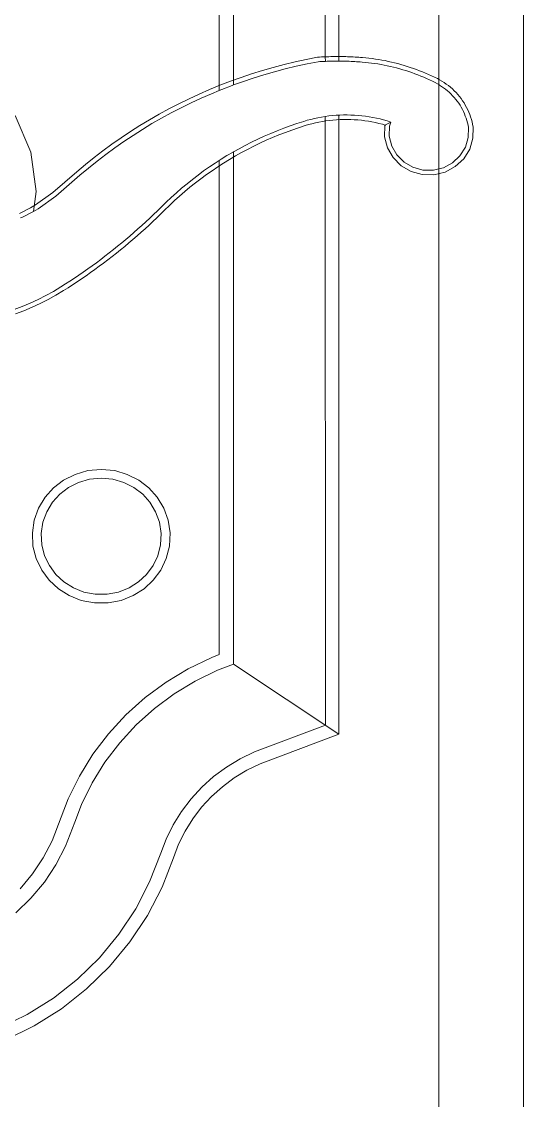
# Model space of a CAD drawing. Header units: inches. Extents: x -10117506 to -5032697, y -6529230 to -3254494.
# Drawn here: x -5047125.06 to -5047123.565, y -3261815.735 to -3261812.521 of the extents above; entities that cross this region are included whole.
import ezdxf

# ---------------------------------------------------------------- set-up
doc = ezdxf.new("R2010")
doc.units = ezdxf.units.IN
doc.header["$LTSCALE"] = 2
doc.header["$MEASUREMENT"] = 0
doc.layers.add('window', color=4, linetype='CONTINUOUS', lineweight=13)

msp = doc.modelspace()

# ---------------------------------------------------------------- linework, layer by layer
at = {"layer": 'window'}
for p, q in [((-5047123.8172, -3261772.8944), (-5047123.8172, -3261845.5326)), ((-5047123.5652, -3261845.2806), (-5047123.5652, -3261773.1389)), ((-5047124.1558, -3261812.6261), (-5047124.1553, -3261806.4499)), ((-5047124.1149, -3261812.6388), (-5047124.1149, -3261806.423)), ((-5047124.4287, -3261812.7098), (-5047124.4287, -3261806.6317)), ((-5047124.4717, -3261806.6603), (-5047124.4717, -3261812.7264)), ((-5047124.3106, -3261812.6575), (-5047124.2781, -3261812.6489)), ((-5047124.2781, -3261812.6489), (-5047124.2455, -3261812.6411)), ((-5047124.2746, -3261812.662), (-5047124.2423, -3261812.6542)), ((-5047124.2455, -3261812.6411), (-5047124.2126, -3261812.6339)), ((-5047124.2423, -3261812.6542), (-5047124.2097, -3261812.6471)), ((-5047124.2126, -3261812.6339), (-5047124.1789, -3261812.6273)), ((-5047124.2097, -3261812.6471), (-5047124.1771, -3261812.6407)), ((-5047124.1789, -3261812.6273), (-5047124.1725, -3261812.6269)), ((-5047124.1771, -3261812.6407), (-5047124.1716, -3261812.6404)), ((-5047124.1725, -3261812.6269), (-5047124.1669, -3261812.6266)), ((-5047124.1716, -3261812.6404), (-5047124.1662, -3261812.6401)), ((-5047124.1669, -3261812.6266), (-5047124.1614, -3261812.6263)), ((-5047124.1662, -3261812.6401), (-5047124.1607, -3261812.6398)), ((-5047124.1614, -3261812.6263), (-5047124.1558, -3261812.6261)), ((-5047124.1607, -3261812.6398), (-5047124.1552, -3261812.6396)), ((-5047124.1558, -3261812.6261), (-5047124.1503, -3261812.6259)), ((-5047124.1552, -3261812.6396), (-5047124.1558, -3261812.6261)), ((-5047124.1552, -3261812.6396), (-5047124.1498, -3261812.6394)), ((-5047124.1503, -3261812.6259), (-5047124.1447, -3261812.6257)), ((-5047124.1498, -3261812.6394), (-5047124.1443, -3261812.6392)), ((-5047124.1447, -3261812.6257), (-5047124.1392, -3261812.6256)), ((-5047124.1443, -3261812.6392), (-5047124.1389, -3261812.6391)), ((-5047124.1392, -3261812.6256), (-5047124.1336, -3261812.6255)), ((-5047124.1389, -3261812.6391), (-5047124.1334, -3261812.639)), ((-5047124.1336, -3261812.6255), (-5047124.1281, -3261812.6254)), ((-5047124.1334, -3261812.639), (-5047124.1279, -3261812.6389)), ((-5047124.1281, -3261812.6254), (-5047124.1225, -3261812.6253)), ((-5047124.1279, -3261812.6389), (-5047124.1225, -3261812.6388)), ((-5047124.1225, -3261812.6253), (-5047124.117, -3261812.6253)), ((-5047124.1225, -3261812.6388), (-5047124.117, -3261812.6388)), ((-5047124.117, -3261812.6253), (-5047124.1114, -3261812.6254)), ((-5047124.117, -3261812.6388), (-5047124.1149, -3261812.6388)), ((-5047124.1149, -3261812.6388), (-5047124.1115, -3261812.6389)), ((-5047124.1115, -3261812.6389), (-5047124.1061, -3261812.6389)), ((-5047124.1114, -3261812.6254), (-5047124.1059, -3261812.6254)), ((-5047124.1061, -3261812.6389), (-5047124.1006, -3261812.639)), ((-5047124.1059, -3261812.6254), (-5047124.1003, -3261812.6255)), ((-5047124.1006, -3261812.639), (-5047124.0952, -3261812.6391)), ((-5047124.1003, -3261812.6255), (-5047124.0948, -3261812.6256)), ((-5047124.0952, -3261812.6391), (-5047124.0897, -3261812.6393)), ((-5047124.0948, -3261812.6256), (-5047124.0892, -3261812.6258)), ((-5047124.0897, -3261812.6393), (-5047124.0842, -3261812.6395)), ((-5047124.0892, -3261812.6258), (-5047124.0837, -3261812.626)), ((-5047124.0842, -3261812.6395), (-5047124.0788, -3261812.6397)), ((-5047124.0837, -3261812.626), (-5047124.0781, -3261812.6262)), ((-5047124.0788, -3261812.6397), (-5047124.0733, -3261812.64)), ((-5047124.0781, -3261812.6262), (-5047124.0726, -3261812.6265)), ((-5047124.0733, -3261812.64), (-5047124.0679, -3261812.6403)), ((-5047124.0726, -3261812.6265), (-5047124.067, -3261812.6268)), ((-5047124.0679, -3261812.6403), (-5047124.0624, -3261812.6406)), ((-5047124.067, -3261812.6268), (-5047124.0615, -3261812.6271)), ((-5047124.0624, -3261812.6406), (-5047124.057, -3261812.6409)), ((-5047124.0615, -3261812.6271), (-5047124.056, -3261812.6275)), ((-5047124.057, -3261812.6409), (-5047124.0515, -3261812.6413)), ((-5047124.056, -3261812.6275), (-5047124.0504, -3261812.6279)), ((-5047124.0515, -3261812.6413), (-5047124.0461, -3261812.6418)), ((-5047124.0504, -3261812.6279), (-5047124.0449, -3261812.6283)), ((-5047124.0461, -3261812.6418), (-5047124.0366, -3261812.6426)), ((-5047124.0449, -3261812.6283), (-5047124.0352, -3261812.6292)), ((-5047124.0366, -3261812.6426), (-5047124.0271, -3261812.6436)), ((-5047124.0352, -3261812.6292), (-5047124.0255, -3261812.6302)), ((-5047124.0271, -3261812.6436), (-5047124.0177, -3261812.6447)), ((-5047124.0255, -3261812.6302), (-5047124.0158, -3261812.6314)), ((-5047124.0177, -3261812.6447), (-5047124.0082, -3261812.646)), ((-5047124.0158, -3261812.6314), (-5047124.0062, -3261812.6327)), ((-5047124.0082, -3261812.646), (-5047123.9988, -3261812.6475)), ((-5047124.0062, -3261812.6327), (-5047123.9965, -3261812.6342)), ((-5047123.9988, -3261812.6475), (-5047123.9895, -3261812.6491)), ((-5047123.9965, -3261812.6342), (-5047123.9869, -3261812.6358)), ((-5047123.9895, -3261812.6491), (-5047123.9801, -3261812.6509)), ((-5047123.9869, -3261812.6358), (-5047123.9774, -3261812.6376)), ((-5047123.9801, -3261812.6509), (-5047123.9708, -3261812.6528)), ((-5047123.9774, -3261812.6376), (-5047123.9678, -3261812.6396)), ((-5047123.9708, -3261812.6528), (-5047123.9615, -3261812.6548)), ((-5047123.9678, -3261812.6396), (-5047123.9583, -3261812.6417)), ((-5047123.9615, -3261812.6548), (-5047123.9523, -3261812.657)), ((-5047123.9583, -3261812.6417), (-5047123.9489, -3261812.6439)), ((-5047123.9489, -3261812.6439), (-5047123.9394, -3261812.6463)), ((-5047123.9394, -3261812.6463), (-5047123.93, -3261812.6489)), ((-5047123.93, -3261812.6489), (-5047123.9207, -3261812.6516)), ((-5047123.9207, -3261812.6516), (-5047123.9114, -3261812.6545)), ((-5047123.9114, -3261812.6545), (-5047123.9022, -3261812.6575)), ((-5047124.4382, -3261812.6988), (-5047124.4066, -3261812.6875)), ((-5047124.4066, -3261812.6875), (-5047124.3749, -3261812.6768)), ((-5047124.3749, -3261812.6768), (-5047124.3428, -3261812.6668)), ((-5047124.3705, -3261812.6896), (-5047124.3387, -3261812.6797)), ((-5047124.3428, -3261812.6668), (-5047124.3106, -3261812.6575)), ((-5047124.3387, -3261812.6797), (-5047124.3068, -3261812.6705)), ((-5047124.3068, -3261812.6705), (-5047124.2746, -3261812.662)), ((-5047123.9523, -3261812.657), (-5047123.9431, -3261812.6594)), ((-5047123.9431, -3261812.6594), (-5047123.9339, -3261812.6619)), ((-5047123.9339, -3261812.6619), (-5047123.9248, -3261812.6645)), ((-5047123.9248, -3261812.6645), (-5047123.9157, -3261812.6673)), ((-5047123.9157, -3261812.6673), (-5047123.9067, -3261812.6702)), ((-5047123.9067, -3261812.6702), (-5047123.8977, -3261812.6733)), ((-5047123.9022, -3261812.6575), (-5047123.893, -3261812.6607)), ((-5047123.8977, -3261812.6733), (-5047123.8888, -3261812.6766)), ((-5047123.893, -3261812.6607), (-5047123.8838, -3261812.664)), ((-5047123.8888, -3261812.6766), (-5047123.88, -3261812.6799)), ((-5047123.8838, -3261812.664), (-5047123.8748, -3261812.6674)), ((-5047123.88, -3261812.6799), (-5047123.8711, -3261812.6834)), ((-5047123.8748, -3261812.6674), (-5047123.8657, -3261812.671)), ((-5047123.8711, -3261812.6834), (-5047123.8624, -3261812.6871)), ((-5047123.8657, -3261812.671), (-5047123.8568, -3261812.6748)), ((-5047123.8624, -3261812.6871), (-5047123.8537, -3261812.6909)), ((-5047123.8568, -3261812.6748), (-5047123.8479, -3261812.6786)), ((-5047123.8479, -3261812.6786), (-5047123.8391, -3261812.6827)), ((-5047123.8391, -3261812.6827), (-5047123.8303, -3261812.6868)), ((-5047123.8303, -3261812.6868), (-5047123.8216, -3261812.6912)), ((-5047124.5004, -3261812.7236), (-5047124.4695, -3261812.7109)), ((-5047124.4695, -3261812.7109), (-5047124.4382, -3261812.6988)), ((-5047124.4642, -3261812.7234), (-5047124.4332, -3261812.7114)), ((-5047124.4332, -3261812.7114), (-5047124.4287, -3261812.7098)), ((-5047124.4287, -3261812.7098), (-5047124.402, -3261812.7002)), ((-5047124.402, -3261812.7002), (-5047124.3705, -3261812.6896)), ((-5047123.8537, -3261812.6909), (-5047123.8451, -3261812.6948)), ((-5047123.8451, -3261812.6948), (-5047123.8366, -3261812.6989)), ((-5047123.8366, -3261812.6989), (-5047123.8281, -3261812.7031)), ((-5047123.8281, -3261812.7031), (-5047123.8217, -3261812.7065)), ((-5047123.8217, -3261812.7065), (-5047123.8172, -3261812.7091)), ((-5047123.8216, -3261812.6912), (-5047123.8148, -3261812.6948)), ((-5047123.8172, -3261812.7091), (-5047123.8154, -3261812.7102)), ((-5047123.8154, -3261812.7102), (-5047123.8092, -3261812.7141)), ((-5047123.8148, -3261812.6948), (-5047123.808, -3261812.6987)), ((-5047123.8092, -3261812.7141), (-5047123.8033, -3261812.7182)), ((-5047123.808, -3261812.6987), (-5047123.8014, -3261812.7029)), ((-5047123.8033, -3261812.7182), (-5047123.7974, -3261812.7225)), ((-5047123.8014, -3261812.7029), (-5047123.795, -3261812.7074)), ((-5047123.795, -3261812.7074), (-5047123.7887, -3261812.712)), ((-5047123.7887, -3261812.712), (-5047123.7827, -3261812.7169)), ((-5047123.7827, -3261812.7169), (-5047123.7768, -3261812.722)), ((-5047124.5915, -3261812.7658), (-5047124.5615, -3261812.7511)), ((-5047124.5615, -3261812.7511), (-5047124.5311, -3261812.737)), ((-5047124.5553, -3261812.7632), (-5047124.5253, -3261812.7492)), ((-5047124.5311, -3261812.737), (-5047124.5004, -3261812.7236)), ((-5047124.5253, -3261812.7492), (-5047124.4949, -3261812.736)), ((-5047124.4949, -3261812.736), (-5047124.4717, -3261812.7264)), ((-5047124.4717, -3261812.7264), (-5047124.4642, -3261812.7234)), ((-5047123.7974, -3261812.7225), (-5047123.7918, -3261812.7271)), ((-5047123.7918, -3261812.7271), (-5047123.7864, -3261812.7319)), ((-5047123.7864, -3261812.7319), (-5047123.7811, -3261812.7368)), ((-5047123.7811, -3261812.7368), (-5047123.7761, -3261812.742)), ((-5047123.7768, -3261812.722), (-5047123.7712, -3261812.7274)), ((-5047123.7761, -3261812.742), (-5047123.7712, -3261812.7474)), ((-5047123.7712, -3261812.7274), (-5047123.7658, -3261812.7329)), ((-5047123.7712, -3261812.7474), (-5047123.7666, -3261812.7529)), ((-5047123.7666, -3261812.7529), (-5047123.7622, -3261812.7586)), ((-5047123.7658, -3261812.7329), (-5047123.7606, -3261812.7387)), ((-5047123.7606, -3261812.7387), (-5047123.7556, -3261812.7446)), ((-5047123.7556, -3261812.7446), (-5047123.7509, -3261812.7507)), ((-5047123.7509, -3261812.7507), (-5047123.7464, -3261812.757)), ((-5047124.6505, -3261812.7972), (-5047124.6212, -3261812.7811)), ((-5047124.6212, -3261812.7811), (-5047124.5915, -3261812.7658)), ((-5047124.6145, -3261812.793), (-5047124.5851, -3261812.7777)), ((-5047124.5851, -3261812.7777), (-5047124.5553, -3261812.7632)), ((-5047123.7622, -3261812.7586), (-5047123.758, -3261812.7644)), ((-5047123.758, -3261812.7644), (-5047123.7541, -3261812.7705)), ((-5047123.7541, -3261812.7705), (-5047123.7504, -3261812.7766)), ((-5047123.7504, -3261812.7766), (-5047123.747, -3261812.7829)), ((-5047123.747, -3261812.7829), (-5047123.7438, -3261812.7893)), ((-5047123.7464, -3261812.757), (-5047123.7422, -3261812.7635)), ((-5047123.7422, -3261812.7635), (-5047123.7383, -3261812.7701)), ((-5047123.7383, -3261812.7701), (-5047123.7346, -3261812.7768)), ((-5047123.7346, -3261812.7768), (-5047123.7312, -3261812.7837)), ((-5047123.7312, -3261812.7837), (-5047123.728, -3261812.7907)), ((-5047125.0795, -3261812.8014), (-5047125.033, -3261812.9104)), ((-5047124.708, -3261812.8311), (-5047124.6794, -3261812.8138)), ((-5047124.6794, -3261812.8138), (-5047124.6505, -3261812.7972)), ((-5047124.6722, -3261812.8253), (-5047124.6435, -3261812.8088)), ((-5047124.6435, -3261812.8088), (-5047124.6145, -3261812.793)), ((-5047124.2094, -3261812.8153), (-5047124.2199, -3261812.8184)), ((-5047124.1988, -3261812.8124), (-5047124.2094, -3261812.8153)), ((-5047124.1881, -3261812.8099), (-5047124.1988, -3261812.8124)), ((-5047124.1774, -3261812.8076), (-5047124.1881, -3261812.8099)), ((-5047124.1666, -3261812.8056), (-5047124.1774, -3261812.8076)), ((-5047124.1558, -3261812.8038), (-5047124.1666, -3261812.8056)), ((-5047124.1537, -3261812.8172), (-5047124.1642, -3261812.8188)), ((-5047124.1449, -3261812.8024), (-5047124.1558, -3261812.8038)), ((-5047124.1553, -3261814.6177), (-5047124.1558, -3261812.8038)), ((-5047124.1432, -3261812.8157), (-5047124.1537, -3261812.8172)), ((-5047124.134, -3261812.8012), (-5047124.1449, -3261812.8024)), ((-5047124.1326, -3261812.8146), (-5047124.1432, -3261812.8157)), ((-5047124.1231, -3261812.8003), (-5047124.134, -3261812.8012)), ((-5047124.1221, -3261812.8137), (-5047124.1326, -3261812.8146)), ((-5047124.1149, -3261812.7998), (-5047124.1231, -3261812.8003)), ((-5047124.1115, -3261812.8131), (-5047124.1221, -3261812.8137)), ((-5047124.1121, -3261812.7997), (-5047124.1149, -3261812.7998)), ((-5047124.1149, -3261814.6446), (-5047124.1149, -3261812.7998)), ((-5047124.1011, -3261812.7993), (-5047124.1121, -3261812.7997)), ((-5047124.1009, -3261812.8128), (-5047124.1115, -3261812.8131)), ((-5047124.0901, -3261812.7993), (-5047124.1011, -3261812.7993)), ((-5047124.0902, -3261812.8128), (-5047124.1009, -3261812.8128)), ((-5047124.0796, -3261812.813), (-5047124.0902, -3261812.8128)), ((-5047124.0791, -3261812.7995), (-5047124.0901, -3261812.7993)), ((-5047124.069, -3261812.8135), (-5047124.0796, -3261812.813)), ((-5047124.0682, -3261812.8), (-5047124.0791, -3261812.7995)), ((-5047124.0584, -3261812.8142), (-5047124.069, -3261812.8135)), ((-5047124.0572, -3261812.8008), (-5047124.0682, -3261812.8)), ((-5047124.0479, -3261812.8153), (-5047124.0584, -3261812.8142)), ((-5047124.0463, -3261812.8019), (-5047124.0572, -3261812.8008)), ((-5047124.0373, -3261812.8166), (-5047124.0479, -3261812.8153)), ((-5047124.0354, -3261812.8032), (-5047124.0463, -3261812.8019)), ((-5047124.0268, -3261812.8182), (-5047124.0373, -3261812.8166)), ((-5047124.0245, -3261812.8048), (-5047124.0354, -3261812.8032)), ((-5047124.0137, -3261812.8068), (-5047124.0245, -3261812.8048)), ((-5047124.003, -3261812.8089), (-5047124.0137, -3261812.8068)), ((-5047123.9923, -3261812.8114), (-5047124.003, -3261812.8089)), ((-5047123.9817, -3261812.8141), (-5047123.9923, -3261812.8114)), ((-5047123.9711, -3261812.8171), (-5047123.9817, -3261812.8141)), ((-5047123.9607, -3261812.8204), (-5047123.9711, -3261812.8171)), ((-5047123.7438, -3261812.7893), (-5047123.7409, -3261812.7958)), ((-5047123.7409, -3261812.7958), (-5047123.7383, -3261812.8025)), ((-5047123.7383, -3261812.8025), (-5047123.7359, -3261812.8092)), ((-5047123.7359, -3261812.8092), (-5047123.7337, -3261812.816)), ((-5047123.7337, -3261812.816), (-5047123.7319, -3261812.8229)), ((-5047123.728, -3261812.7907), (-5047123.7252, -3261812.7978)), ((-5047123.7252, -3261812.7978), (-5047123.7226, -3261812.8051)), ((-5047123.7226, -3261812.8051), (-5047123.7203, -3261812.8124)), ((-5047123.7203, -3261812.8124), (-5047123.7184, -3261812.8198)), ((-5047124.7638, -3261812.8675), (-5047124.7361, -3261812.849)), ((-5047124.7361, -3261812.849), (-5047124.708, -3261812.8311)), ((-5047124.7284, -3261812.8602), (-5047124.7005, -3261812.8424)), ((-5047124.7005, -3261812.8424), (-5047124.6722, -3261812.8253)), ((-5047124.2989, -3261812.8463), (-5047124.3182, -3261812.8543)), ((-5047124.2793, -3261812.8388), (-5047124.2989, -3261812.8463)), ((-5047124.2597, -3261812.8316), (-5047124.2793, -3261812.8388)), ((-5047124.2549, -3261812.8442), (-5047124.2743, -3261812.8513)), ((-5047124.2399, -3261812.8248), (-5047124.2597, -3261812.8316)), ((-5047124.2354, -3261812.8375), (-5047124.2549, -3261812.8442)), ((-5047124.2199, -3261812.8184), (-5047124.2399, -3261812.8248)), ((-5047124.2157, -3261812.8312), (-5047124.2354, -3261812.8375)), ((-5047124.2055, -3261812.8282), (-5047124.2157, -3261812.8312)), ((-5047124.1953, -3261812.8255), (-5047124.2055, -3261812.8282)), ((-5047124.185, -3261812.823), (-5047124.1953, -3261812.8255)), ((-5047124.1746, -3261812.8208), (-5047124.185, -3261812.823)), ((-5047124.1642, -3261812.8188), (-5047124.1746, -3261812.8208)), ((-5047124.0164, -3261812.82), (-5047124.0268, -3261812.8182)), ((-5047124.006, -3261812.8221), (-5047124.0164, -3261812.82)), ((-5047123.9957, -3261812.8245), (-5047124.006, -3261812.8221)), ((-5047123.9854, -3261812.8271), (-5047123.9957, -3261812.8245)), ((-5047123.9778, -3261812.8293), (-5047123.9854, -3261812.8271)), ((-5047123.9788, -3261812.8643), (-5047123.9782, -3261812.8307)), ((-5047123.9782, -3261812.8307), (-5047123.9778, -3261812.8293)), ((-5047123.9752, -3261812.83), (-5047123.9778, -3261812.8293)), ((-5047123.9607, -3261812.8204), (-5047123.9759, -3261812.8283)), ((-5047123.9649, -3261812.8627), (-5047123.9643, -3261812.8327)), ((-5047123.9643, -3261812.8327), (-5047123.9607, -3261812.8204)), ((-5047123.7319, -3261812.8229), (-5047123.7303, -3261812.8299)), ((-5047123.7303, -3261812.8299), (-5047123.7291, -3261812.8369)), ((-5047123.7291, -3261812.8369), (-5047123.7296, -3261812.8669)), ((-5047123.7184, -3261812.8198), (-5047123.7167, -3261812.8272)), ((-5047123.7167, -3261812.8272), (-5047123.7151, -3261812.8358)), ((-5047123.7151, -3261812.8358), (-5047123.7157, -3261812.8689)), ((-5047124.7911, -3261812.8865), (-5047124.7638, -3261812.8675)), ((-5047124.7828, -3261812.8974), (-5047124.7558, -3261812.8785)), ((-5047124.7558, -3261812.8785), (-5047124.7284, -3261812.8602)), ((-5047124.3752, -3261812.8805), (-5047124.3938, -3261812.89)), ((-5047124.3564, -3261812.8714), (-5047124.3752, -3261812.8805)), ((-5047124.3374, -3261812.8627), (-5047124.3564, -3261812.8714)), ((-5047124.3316, -3261812.8749), (-5047124.3503, -3261812.8835)), ((-5047124.3182, -3261812.8543), (-5047124.3374, -3261812.8627)), ((-5047124.3126, -3261812.8667), (-5047124.3316, -3261812.8749)), ((-5047124.2936, -3261812.8588), (-5047124.3126, -3261812.8667)), ((-5047124.2743, -3261812.8513), (-5047124.2936, -3261812.8588)), ((-5047123.9705, -3261812.8969), (-5047123.9788, -3261812.8643)), ((-5047123.9574, -3261812.8919), (-5047123.9649, -3261812.8627)), ((-5047123.7296, -3261812.8669), (-5047123.7382, -3261812.8958)), ((-5047123.7157, -3261812.8689), (-5047123.7253, -3261812.9012)), ((-5047125.033, -3261812.9104), (-5047125.0172, -3261813.0273)), ((-5047124.8443, -3261812.9265), (-5047124.8179, -3261812.9062)), ((-5047124.8179, -3261812.9062), (-5047124.7911, -3261812.8865)), ((-5047124.8094, -3261812.9169), (-5047124.7828, -3261812.8974)), ((-5047124.4304, -3261812.91), (-5047124.4484, -3261812.9206)), ((-5047124.4287, -3261812.909), (-5047124.4304, -3261812.91)), ((-5047124.4122, -3261812.8998), (-5047124.4287, -3261812.909)), ((-5047124.4287, -3261814.4359), (-5047124.4287, -3261812.909)), ((-5047124.4054, -3261812.9116), (-5047124.4233, -3261812.9216)), ((-5047124.3938, -3261812.89), (-5047124.4122, -3261812.8998)), ((-5047124.3872, -3261812.9018), (-5047124.4054, -3261812.9116)), ((-5047124.3689, -3261812.8925), (-5047124.3872, -3261812.9018)), ((-5047124.3503, -3261812.8835), (-5047124.3689, -3261812.8925)), ((-5047123.9537, -3261812.9263), (-5047123.9705, -3261812.8969)), ((-5047123.9424, -3261812.9182), (-5047123.9574, -3261812.8919)), ((-5047123.7382, -3261812.8958), (-5047123.7542, -3261812.9215)), ((-5047123.7253, -3261812.9012), (-5047123.7432, -3261812.93)), ((-5047124.8702, -3261812.9473), (-5047124.8443, -3261812.9265)), ((-5047124.8612, -3261812.9576), (-5047124.8356, -3261812.937)), ((-5047124.8356, -3261812.937), (-5047124.8094, -3261812.9169)), ((-5047124.4837, -3261812.9428), (-5047124.5009, -3261812.9544)), ((-5047124.4717, -3261812.9351), (-5047124.4837, -3261812.9428)), ((-5047124.4586, -3261812.9428), (-5047124.4759, -3261812.9539)), ((-5047124.4661, -3261812.9315), (-5047124.4717, -3261812.9351)), ((-5047124.4717, -3261812.9351), (-5047124.4717, -3261814.4073)), ((-5047124.4484, -3261812.9206), (-5047124.4661, -3261812.9315)), ((-5047124.4411, -3261812.932), (-5047124.4586, -3261812.9428)), ((-5047124.4233, -3261812.9216), (-5047124.4411, -3261812.932)), ((-5047123.9297, -3261812.9505), (-5047123.9537, -3261812.9263)), ((-5047123.9209, -3261812.9398), (-5047123.9424, -3261812.9182)), ((-5047123.8944, -3261812.9553), (-5047123.9209, -3261812.9398)), ((-5047123.7765, -3261812.9424), (-5047123.8036, -3261812.9569)), ((-5047123.7542, -3261812.9215), (-5047123.7765, -3261812.9424)), ((-5047123.7432, -3261812.93), (-5047123.7681, -3261812.9533)), ((-5047124.9673, -3261813.0304), (-5047124.8956, -3261812.9687)), ((-5047124.8956, -3261812.9687), (-5047124.8702, -3261812.9473)), ((-5047124.8864, -3261812.9788), (-5047124.8612, -3261812.9576)), ((-5047124.518, -3261812.9663), (-5047124.5347, -3261812.9786)), ((-5047124.5097, -3261812.9772), (-5047124.5262, -3261812.9893)), ((-5047124.5009, -3261812.9544), (-5047124.518, -3261812.9663)), ((-5047124.4929, -3261812.9654), (-5047124.5097, -3261812.9772)), ((-5047124.4759, -3261812.9539), (-5047124.4929, -3261812.9654)), ((-5047123.9, -3261812.9678), (-5047123.9297, -3261812.9505)), ((-5047123.8667, -3261812.9771), (-5047123.9, -3261812.9678)), ((-5047123.8646, -3261812.9636), (-5047123.8944, -3261812.9553)), ((-5047123.8321, -3261812.9777), (-5047123.8667, -3261812.9771)), ((-5047123.8336, -3261812.9642), (-5047123.8646, -3261812.9636)), ((-5047123.8172, -3261812.9602), (-5047123.8336, -3261812.9642)), ((-5047123.7984, -3261812.9696), (-5047123.8321, -3261812.9777)), ((-5047123.8036, -3261812.9569), (-5047123.8172, -3261812.9602)), ((-5047123.7681, -3261812.9533), (-5047123.7984, -3261812.9696)), ((-5047124.9585, -3261813.0409), (-5047124.8864, -3261812.9788)), ((-5047124.5675, -3261813.0042), (-5047124.5835, -3261813.0174)), ((-5047124.5512, -3261812.9912), (-5047124.5675, -3261813.0042)), ((-5047124.5425, -3261813.0017), (-5047124.5586, -3261813.0145)), ((-5047124.5347, -3261812.9786), (-5047124.5512, -3261812.9912)), ((-5047124.5262, -3261812.9893), (-5047124.5425, -3261813.0017)), ((-5047125.0172, -3261813.0273), (-5047125.0253, -3261813.0873)), ((-5047125.0185, -3261813.0676), (-5047124.9673, -3261813.0304)), ((-5047125.0108, -3261813.0789), (-5047124.9585, -3261813.0409)), ((-5047124.5991, -3261813.031), (-5047124.6145, -3261813.0449)), ((-5047124.5898, -3261813.041), (-5047124.605, -3261813.0547)), ((-5047124.5835, -3261813.0174), (-5047124.5991, -3261813.031)), ((-5047124.5743, -3261813.0276), (-5047124.5898, -3261813.041)), ((-5047124.5586, -3261813.0145), (-5047124.5743, -3261813.0276)), ((-5047125.0338, -3261813.0765), (-5047125.0185, -3261813.0676)), ((-5047124.6444, -3261813.0736), (-5047124.6557, -3261813.0848)), ((-5047124.6296, -3261813.0591), (-5047124.6444, -3261813.0736)), ((-5047124.6198, -3261813.0687), (-5047124.6345, -3261813.083)), ((-5047124.6145, -3261813.0449), (-5047124.6296, -3261813.0591)), ((-5047124.605, -3261813.0547), (-5047124.6198, -3261813.0687)), ((-5047125.0661, -3261813.0925), (-5047125.0338, -3261813.0765)), ((-5047125.0636, -3261813.1063), (-5047125.06, -3261813.1046)), ((-5047125.06, -3261813.1046), (-5047125.027, -3261813.0883)), ((-5047125.027, -3261813.0883), (-5047125.0253, -3261813.0873)), ((-5047125.0253, -3261813.0873), (-5047125.0108, -3261813.0789)), ((-5047124.6671, -3261813.0958), (-5047124.6786, -3261813.1068)), ((-5047124.6573, -3261813.1054), (-5047124.6689, -3261813.1165)), ((-5047124.6557, -3261813.0848), (-5047124.6671, -3261813.0958)), ((-5047124.6458, -3261813.0942), (-5047124.6573, -3261813.1054)), ((-5047124.6345, -3261813.083), (-5047124.6458, -3261813.0942)), ((-5047124.702, -3261813.1284), (-5047124.7138, -3261813.1391)), ((-5047124.6925, -3261813.1383), (-5047124.7044, -3261813.149)), ((-5047124.6902, -3261813.1177), (-5047124.702, -3261813.1284)), ((-5047124.6806, -3261813.1274), (-5047124.6925, -3261813.1383)), ((-5047124.6786, -3261813.1068), (-5047124.6902, -3261813.1177)), ((-5047124.6689, -3261813.1165), (-5047124.6806, -3261813.1274)), ((-5047124.7499, -3261813.1704), (-5047124.7621, -3261813.1806)), ((-5047124.7378, -3261813.1601), (-5047124.7499, -3261813.1704)), ((-5047124.7285, -3261813.1702), (-5047124.7408, -3261813.1806)), ((-5047124.7257, -3261813.1496), (-5047124.7378, -3261813.1601)), ((-5047124.7164, -3261813.1597), (-5047124.7285, -3261813.1702)), ((-5047124.7138, -3261813.1391), (-5047124.7257, -3261813.1496)), ((-5047124.7044, -3261813.149), (-5047124.7164, -3261813.1597)), ((-5047124.7869, -3261813.2007), (-5047124.7994, -3261813.2106)), ((-5047124.7744, -3261813.1907), (-5047124.7869, -3261813.2007)), ((-5047124.7655, -3261813.2011), (-5047124.778, -3261813.2111)), ((-5047124.7621, -3261813.1806), (-5047124.7744, -3261813.1907)), ((-5047124.7531, -3261813.1909), (-5047124.7655, -3261813.2011)), ((-5047124.7408, -3261813.1806), (-5047124.7531, -3261813.1909)), ((-5047124.8247, -3261813.23), (-5047124.8375, -3261813.2395)), ((-5047124.812, -3261813.2204), (-5047124.8247, -3261813.23)), ((-5047124.8034, -3261813.2309), (-5047124.8162, -3261813.2407)), ((-5047124.7994, -3261813.2106), (-5047124.812, -3261813.2204)), ((-5047124.7907, -3261813.2211), (-5047124.8034, -3261813.2309)), ((-5047124.778, -3261813.2111), (-5047124.7907, -3261813.2211)), ((-5047124.8634, -3261813.2582), (-5047124.8765, -3261813.2674)), ((-5047124.8504, -3261813.2489), (-5047124.8634, -3261813.2582)), ((-5047124.8421, -3261813.2598), (-5047124.8552, -3261813.2691)), ((-5047124.8375, -3261813.2395), (-5047124.8504, -3261813.2489)), ((-5047124.8291, -3261813.2503), (-5047124.8421, -3261813.2598)), ((-5047124.8162, -3261813.2407), (-5047124.8291, -3261813.2503)), ((-5047124.9163, -3261813.2942), (-5047124.9297, -3261813.3029)), ((-5047124.9029, -3261813.2854), (-5047124.9163, -3261813.2942)), ((-5047124.895, -3261813.2965), (-5047124.9085, -3261813.3054)), ((-5047124.8897, -3261813.2765), (-5047124.9029, -3261813.2854)), ((-5047124.8817, -3261813.2875), (-5047124.895, -3261813.2965)), ((-5047124.8765, -3261813.2674), (-5047124.8897, -3261813.2765)), ((-5047124.8684, -3261813.2784), (-5047124.8817, -3261813.2875)), ((-5047124.8552, -3261813.2691), (-5047124.8684, -3261813.2784)), ((-5047124.9652, -3261813.325), (-5047124.9877, -3261813.3376)), ((-5047124.9432, -3261813.3114), (-5047124.9652, -3261813.325)), ((-5047124.9357, -3261813.3228), (-5047124.958, -3261813.3365)), ((-5047124.9297, -3261813.3029), (-5047124.9432, -3261813.3114)), ((-5047124.922, -3261813.3141), (-5047124.9357, -3261813.3228)), ((-5047124.9085, -3261813.3054), (-5047124.922, -3261813.3141)), ((-5047125.0343, -3261813.3601), (-5047125.0583, -3261813.3699)), ((-5047125.0108, -3261813.3493), (-5047125.0343, -3261813.3601)), ((-5047125.0046, -3261813.3614), (-5047125.0286, -3261813.3724)), ((-5047124.9877, -3261813.3376), (-5047125.0108, -3261813.3493)), ((-5047124.981, -3261813.3495), (-5047125.0046, -3261813.3614)), ((-5047124.958, -3261813.3365), (-5047124.981, -3261813.3495)), ((-5047125.0583, -3261813.3699), (-5047125.0827, -3261813.3787)), ((-5047125.0532, -3261813.3825), (-5047125.0781, -3261813.3915)), ((-5047125.0286, -3261813.3724), (-5047125.0532, -3261813.3825)), ((-5047124.935, -3261813.8874), (-5047124.9008, -3261813.8701)), ((-5047124.9008, -3261813.8701), (-5047124.8632, -3261813.8591)), ((-5047124.823, -3261813.8553), (-5047124.8632, -3261813.8591)), ((-5047124.823, -3261813.8553), (-5047124.7828, -3261813.8591)), ((-5047124.7828, -3261813.8591), (-5047124.7453, -3261813.8701)), ((-5047124.7111, -3261813.8874), (-5047124.7453, -3261813.8701)), ((-5047124.965, -3261813.9105), (-5047124.935, -3261813.8874)), ((-5047124.9465, -3261813.9292), (-5047124.9204, -3261813.9091)), ((-5047124.9204, -3261813.9091), (-5047124.8907, -3261813.894)), ((-5047124.8907, -3261813.894), (-5047124.858, -3261813.8845)), ((-5047124.858, -3261813.8845), (-5047124.823, -3261813.8812)), ((-5047124.823, -3261813.8812), (-5047124.7881, -3261813.8845)), ((-5047124.7881, -3261813.8845), (-5047124.7554, -3261813.894)), ((-5047124.7554, -3261813.894), (-5047124.7257, -3261813.9091)), ((-5047124.7257, -3261813.9091), (-5047124.6996, -3261813.9292)), ((-5047124.7111, -3261813.8874), (-5047124.6811, -3261813.9105)), ((-5047125.0095, -3261813.9706), (-5047124.99, -3261813.9385)), ((-5047124.99, -3261813.9385), (-5047124.965, -3261813.9105)), ((-5047124.9683, -3261813.9535), (-5047124.9465, -3261813.9292)), ((-5047124.6996, -3261813.9292), (-5047124.6778, -3261813.9535)), ((-5047124.6811, -3261813.9105), (-5047124.656, -3261813.9385)), ((-5047124.656, -3261813.9385), (-5047124.6366, -3261813.9706)), ((-5047125.0225, -3261814.0063), (-5047125.0095, -3261813.9706)), ((-5047124.9852, -3261813.9815), (-5047124.9683, -3261813.9535)), ((-5047124.6778, -3261813.9535), (-5047124.6609, -3261813.9815)), ((-5047124.6236, -3261814.0063), (-5047124.6366, -3261813.9706)), ((-5047125.0283, -3261814.0448), (-5047125.0225, -3261814.0063)), ((-5047124.9966, -3261814.0126), (-5047124.9852, -3261813.9815)), ((-5047124.6609, -3261813.9815), (-5047124.6495, -3261814.0126)), ((-5047124.6236, -3261814.0063), (-5047124.6178, -3261814.0448)), ((-5047125.0016, -3261814.046), (-5047124.9966, -3261814.0126)), ((-5047124.6495, -3261814.0126), (-5047124.6445, -3261814.046)), ((-5047125.0264, -3261814.0842), (-5047125.0283, -3261814.0448)), ((-5047124.9999, -3261814.0803), (-5047125.0016, -3261814.046)), ((-5047124.6445, -3261814.046), (-5047124.6462, -3261814.0803)), ((-5047124.6178, -3261814.0448), (-5047124.6198, -3261814.0842)), ((-5047125.0168, -3261814.1213), (-5047125.0264, -3261814.0842)), ((-5047124.9916, -3261814.1126), (-5047124.9999, -3261814.0803)), ((-5047124.6462, -3261814.0803), (-5047124.6545, -3261814.1126)), ((-5047124.6293, -3261814.1213), (-5047124.6198, -3261814.0842)), ((-5047125.0005, -3261814.1553), (-5047125.0168, -3261814.1213)), ((-5047124.9774, -3261814.1422), (-5047124.9916, -3261814.1126)), ((-5047124.6545, -3261814.1126), (-5047124.6687, -3261814.1422)), ((-5047124.6293, -3261814.1213), (-5047124.6456, -3261814.1553)), ((-5047124.9782, -3261814.1855), (-5047125.0005, -3261814.1553)), ((-5047124.958, -3261814.1684), (-5047124.9774, -3261814.1422)), ((-5047124.6687, -3261814.1422), (-5047124.6881, -3261814.1684)), ((-5047124.6456, -3261814.1553), (-5047124.6679, -3261814.1855)), ((-5047124.9505, -3261814.2111), (-5047124.9782, -3261814.1855)), ((-5047124.934, -3261814.1907), (-5047124.958, -3261814.1684)), ((-5047124.906, -3261814.2084), (-5047124.934, -3261814.1907)), ((-5047124.7121, -3261814.1907), (-5047124.7401, -3261814.2084)), ((-5047124.6881, -3261814.1684), (-5047124.7121, -3261814.1907)), ((-5047124.6679, -3261814.1855), (-5047124.6956, -3261814.2111)), ((-5047124.9184, -3261814.2314), (-5047124.9505, -3261814.2111)), ((-5047124.8824, -3261814.2456), (-5047124.9184, -3261814.2314)), ((-5047124.8747, -3261814.2207), (-5047124.906, -3261814.2084)), ((-5047124.8408, -3261814.2272), (-5047124.8747, -3261814.2207)), ((-5047124.8053, -3261814.2272), (-5047124.8408, -3261814.2272)), ((-5047124.7714, -3261814.2207), (-5047124.8053, -3261814.2272)), ((-5047124.7401, -3261814.2084), (-5047124.7714, -3261814.2207)), ((-5047124.7277, -3261814.2314), (-5047124.7637, -3261814.2456)), ((-5047124.6956, -3261814.2111), (-5047124.7277, -3261814.2314)), ((-5047124.8434, -3261814.2531), (-5047124.8824, -3261814.2456)), ((-5047124.8027, -3261814.2531), (-5047124.8434, -3261814.2531)), ((-5047124.7637, -3261814.2456), (-5047124.8027, -3261814.2531)), ((-5047124.494, -3261814.4156), (-5047124.5638, -3261814.4494)), ((-5047124.4717, -3261814.4073), (-5047124.494, -3261814.4156)), ((-5047124.5638, -3261814.4494), (-5047124.63, -3261814.4895)), ((-5047124.5428, -3261814.4859), (-5047124.4766, -3261814.4538)), ((-5047124.4766, -3261814.4538), (-5047124.4287, -3261814.4359)), ((-5047124.1149, -3261814.6446), (-5047124.4287, -3261814.4359)), ((-5047124.6055, -3261814.5238), (-5047124.5428, -3261814.4859)), ((-5047124.63, -3261814.4895), (-5047124.6921, -3261814.5354)), ((-5047124.6921, -3261814.5354), (-5047124.7493, -3261814.5868)), ((-5047124.6643, -3261814.5674), (-5047124.6055, -3261814.5238)), ((-5047124.7186, -3261814.6161), (-5047124.6643, -3261814.5674)), ((-5047124.7493, -3261814.5868), (-5047124.8014, -3261814.6432)), ((-5047124.768, -3261814.6696), (-5047124.7186, -3261814.6161)), ((-5047124.8014, -3261814.6432), (-5047124.8477, -3261814.7041)), ((-5047124.366, -3261814.6967), (-5047124.1553, -3261814.6177)), ((-5047124.3497, -3261814.7326), (-5047124.1149, -3261814.6446)), ((-5047124.8119, -3261814.7273), (-5047124.768, -3261814.6696)), ((-5047124.8477, -3261814.7041), (-5047124.8879, -3261814.769)), ((-5047124.4091, -3261814.7176), (-5047124.366, -3261814.6967)), ((-5047124.85, -3261814.7888), (-5047124.8119, -3261814.7273)), ((-5047124.4882, -3261814.7706), (-5047124.4499, -3261814.7423)), ((-5047124.4499, -3261814.7423), (-5047124.4091, -3261814.7176)), ((-5047124.3893, -3261814.7518), (-5047124.3497, -3261814.7326)), ((-5047124.8879, -3261814.769), (-5047124.9216, -3261814.8373)), ((-5047124.5235, -3261814.8023), (-5047124.4882, -3261814.7706)), ((-5047124.4621, -3261814.8007), (-5047124.4269, -3261814.7746)), ((-5047124.4269, -3261814.7746), (-5047124.3893, -3261814.7518)), ((-5047124.882, -3261814.8535), (-5047124.85, -3261814.7888)), ((-5047124.5556, -3261814.8371), (-5047124.5235, -3261814.8023)), ((-5047124.4947, -3261814.8298), (-5047124.4621, -3261814.8007)), ((-5047124.9216, -3261814.8373), (-5047124.9424, -3261814.892)), ((-5047124.5842, -3261814.8747), (-5047124.5556, -3261814.8371)), ((-5047124.5242, -3261814.8619), (-5047124.4947, -3261814.8298)), ((-5047124.9021, -3261814.9065), (-5047124.882, -3261814.8535)), ((-5047124.5506, -3261814.8965), (-5047124.5242, -3261814.8619)), ((-5047124.9424, -3261814.892), (-5047124.9693, -3261814.9617)), ((-5047124.9298, -3261814.9784), (-5047124.9021, -3261814.9065)), ((-5047124.609, -3261814.9147), (-5047124.5842, -3261814.8747)), ((-5047124.5734, -3261814.9333), (-5047124.5506, -3261814.8965)), ((-5047124.6298, -3261814.9568), (-5047124.609, -3261814.9147)), ((-5047124.5925, -3261814.9721), (-5047124.5734, -3261814.9333)), ((-5047124.9693, -3261814.9617), (-5047124.9957, -3261815.0128)), ((-5047124.6457, -3261814.9988), (-5047124.6298, -3261814.9568)), ((-5047124.9583, -3261815.0334), (-5047124.9298, -3261814.9784)), ((-5047124.6789, -3261815.0847), (-5047124.6457, -3261814.9988)), ((-5047124.6078, -3261815.0125), (-5047124.5925, -3261814.9721)), ((-5047124.9957, -3261815.0128), (-5047125.0275, -3261815.0608)), ((-5047124.9925, -3261815.0852), (-5047124.9583, -3261815.0334)), ((-5047124.6418, -3261815.1004), (-5047124.6078, -3261815.0125)), ((-5047125.0275, -3261815.0608), (-5047125.0644, -3261815.1052)), ((-5047125.0323, -3261815.1331), (-5047124.9925, -3261815.0852)), ((-5047124.7204, -3261815.1649), (-5047124.6789, -3261815.0847)), ((-5047124.6852, -3261815.1844), (-5047124.6418, -3261815.1004)), ((-5047125.0771, -3261815.1767), (-5047125.0323, -3261815.1331)), ((-5047124.7704, -3261815.2405), (-5047124.7204, -3261815.1649)), ((-5047124.7376, -3261815.2634), (-5047124.6852, -3261815.1844)), ((-5047124.8284, -3261815.3104), (-5047124.7704, -3261815.2405)), ((-5047124.7983, -3261815.3366), (-5047124.7376, -3261815.2634)), ((-5047124.8938, -3261815.3739), (-5047124.8284, -3261815.3104)), ((-5047124.8667, -3261815.4031), (-5047124.7983, -3261815.3366)), ((-5047124.9657, -3261815.4304), (-5047124.8938, -3261815.3739)), ((-5047124.9419, -3261815.4622), (-5047124.8667, -3261815.4031)), ((-5047125.0434, -3261815.4792), (-5047124.9657, -3261815.4304)), ((-5047125.126, -3261815.5196), (-5047125.0434, -3261815.4792)), ((-5047125.0232, -3261815.5132), (-5047124.9419, -3261815.4622)), ((-5047125.1097, -3261815.5556), (-5047125.0232, -3261815.5132))]:
    msp.add_line(p, q, dxfattribs=at)

doc.saveas('drawing.dxf')
